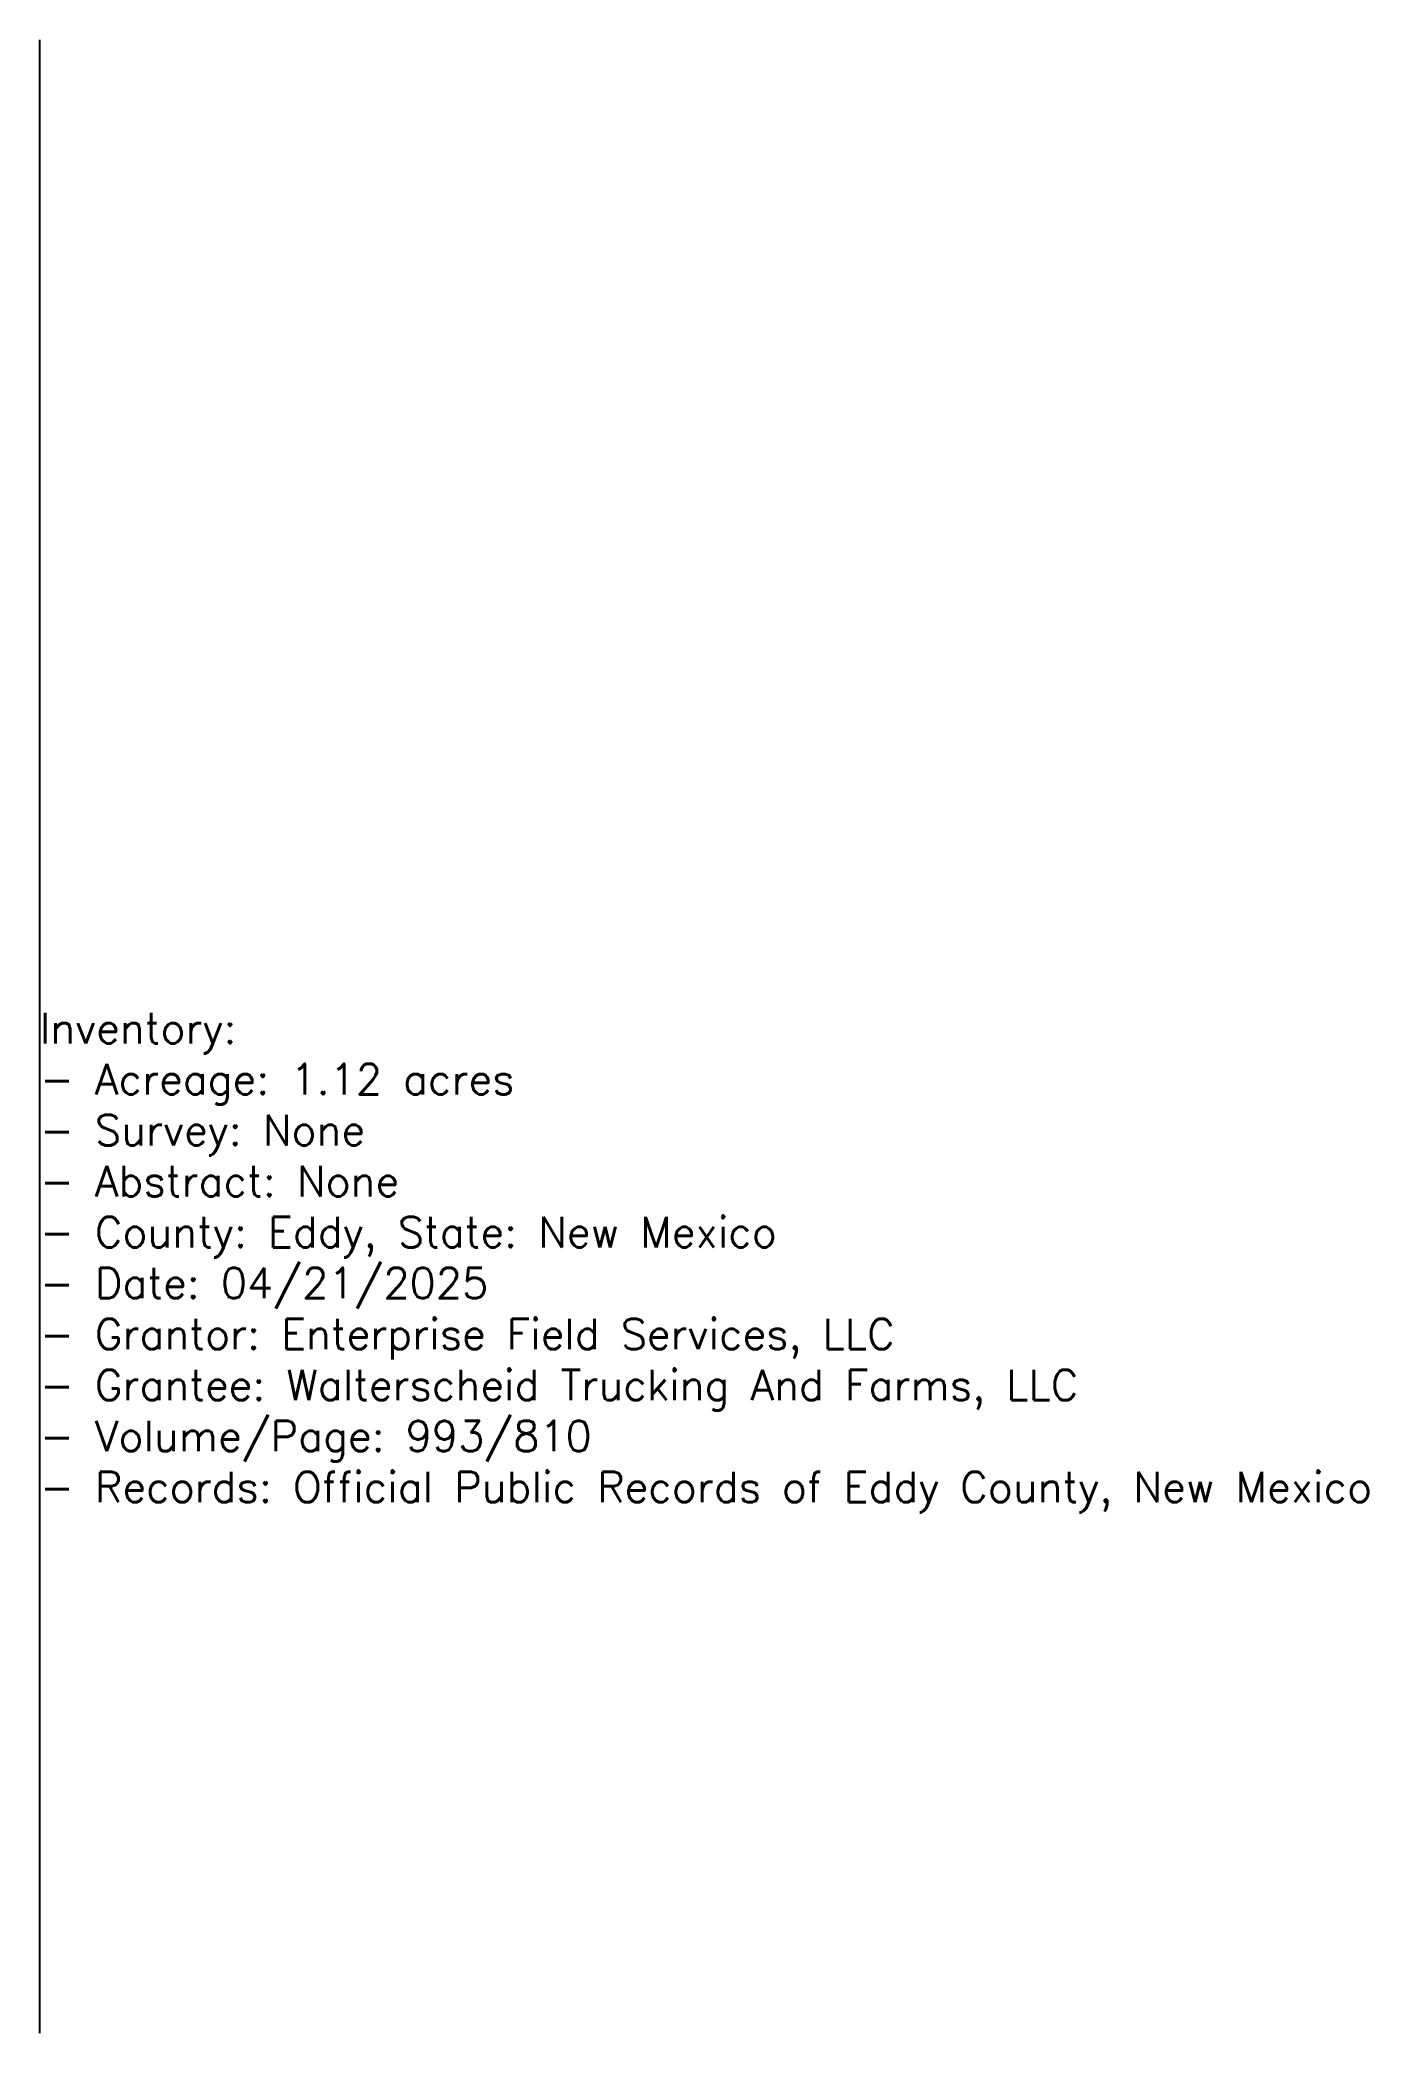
# Model space of a CAD drawing. Header units: feet. Extents: x 0 to 1085, y 0 to 1629.
import ezdxf

# ---------------------------------------------------------------- set-up
doc = ezdxf.new("R2010")
doc.units = ezdxf.units.FT
doc.header["$MEASUREMENT"] = 0
doc.styles.get("Standard").update_dxf_attribs({"font": 'simplex.shx'})

msp = doc.modelspace()

# ---------------------------------------------------------------- linework, layer by layer
msp.add_lwpolyline([(0, 0), (0, 77.4), (0, 1629.35), (0, 1629.35)])

# ---------------------------------------------------------------- texts
at = {"insert": (0, 834.025), "char_height": 25, "attachment_point": 1}
msp.add_mtext('Inventory:^J- Acreage: 1.12 acres^J- Survey: None^J- Abstract: None^J- County: Eddy, State: New Mexico^J- Date: 04/21/2025^J- Grantor: Enterprise Field Services, LLC^J- Grantee: Walterscheid Trucking And Farms, LLC^J- Volume/Page: 993/810^J- Records: Official Public Records of Eddy County, New Mexico', dxfattribs=at)

doc.saveas('drawing.dxf')
